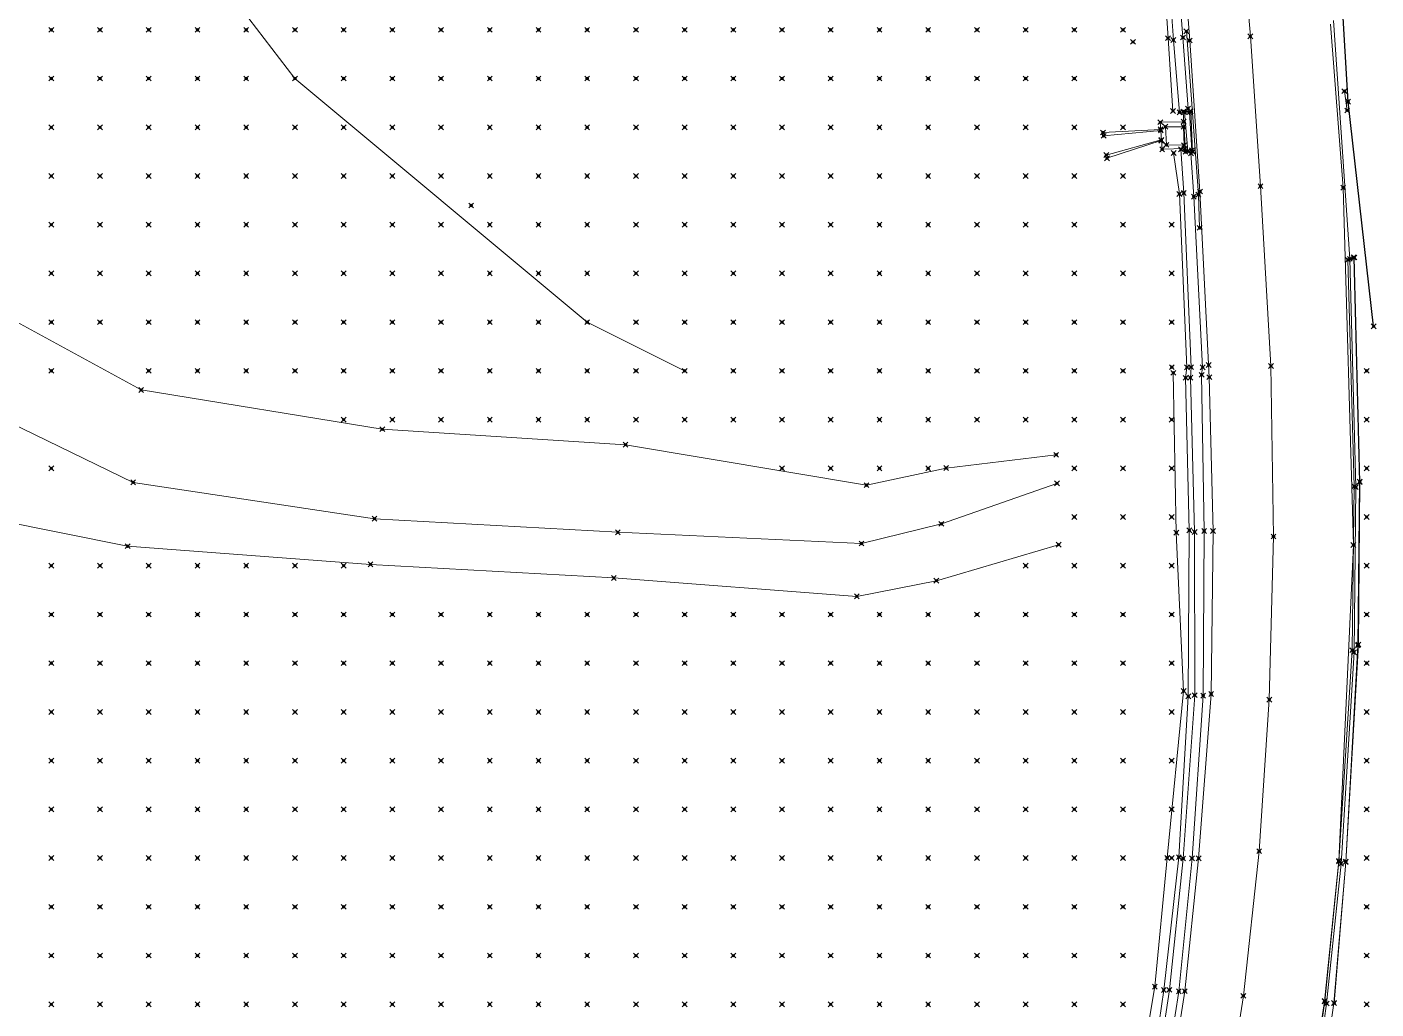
# Model space of a CAD drawing. Header units: metres. Extents: x 441556 to 446409, y 432338 to 461058.
# Drawn here: x 442477.4 to 442560.5, y 455474.1 to 455534.5 of the extents above; entities that cross this region are included whole.
import ezdxf

# ---------------------------------------------------------------- set-up
doc = ezdxf.new("R2010")
doc.units = ezdxf.units.M
doc.header["$MEASUREMENT"] = 0
doc.header["$PDMODE"] = 35
doc.header["$PDSIZE"] = 0.15
for name, color, linetype, lineweight in [('DTM-BRE-RevN_GRP_ CAROSABIL', 2, 'Continuous', 0), ('DTM-BRE-RevN_GRP_AX', 2, 'Continuous', 0), ('DTM-BRE-RevN_GRP_CAMERA CADERE JOS', 2, 'Continuous', 0), ('DTM-BRE-RevN_GRP_CAMERA CADERE SUS', 2, 'Continuous', 0), ('DTM-BRE-RevN_GRP_CANAL', 2, 'Continuous', 0), ('DTM-BRE-RevN_GRP_FIRUL APEI', 2, 'Continuous', 0), ('DTM-BRE-RevN_GRP_PARAPET BETON_JOS', 2, 'Continuous', 0), ('DTM-BRE-RevN_GRP_PARAPET BETON_SUS', 2, 'Continuous', 0), ('DTM-BRE-RevN_GRP_PARAPET METALIC', 2, 'Continuous', 0), ('DTM-BRE-RevN_GRP_RAU', 2, 'Continuous', 0), ('DTM-BRE-RevN_GRP_SANT BETON JOS', 2, 'Continuous', 0), ('DTM-BRE-RevN_GRP_SANT BETON SUS', 2, 'Continuous', 0), ('DTM-BRE-RevN_GRP_TALUZ SUS', 2, 'Continuous', 0), ('DTM-BRE-RevN_YP_RevK_0YP', 1, 'Continuous', 0), ('DTM-BRE-RevN_YP_RevN', 1, 'Continuous', 30), ('DTM-NOK-RevN_LIDAR_co_lidar', 91, 'Continuous', 0), ('DTM-NOK-RevN_RTK', 32, 'Continuous', 0)]:
    doc.layers.add(name, color=color, linetype=linetype, lineweight=lineweight)

msp = doc.modelspace()

# ---------------------------------------------------------------- linework, layer by layer
at = {"layer": 'DTM-BRE-RevN_GRP_ CAROSABIL'}
for p, q in [((442548.208, 455543.905, 364.3210144042969), (442548.983, 455533.713, 364.2829895019531)), ((442557.654, 455534.72, 364.5029907226562), (442558.43, 455524.653, 364.4620056152344)), ((442548.983, 455533.713, 364.2829895019531), (442549.613, 455524.419, 364.2309875488281)), ((442549.613, 455524.419, 364.2309875488281), (442550.187, 455512.986, 364.2479858398438)), ((442558.43, 455524.653, 364.4620056152344), (442559.063, 455502.652, 364.4230041503906)), ((442550.187, 455512.986, 364.2479858398438), (442550.424, 455503.515, 364.1900024414062)), ((442550.424, 455503.515, 364.1900024414062), (442550.308, 455493.48, 364.1960144042969)), ((442559.063, 455502.652, 364.4230041503906), (442558.168, 455483.219, 364.3619995117188)), ((442550.308, 455493.48, 364.1960144042969), (442549.534, 455483.368, 364.1839904785156)), ((442549.534, 455483.368, 364.1839904785156), (442548.684, 455475.194, 364.1130065917969)), ((442558.168, 455483.219, 364.3619995117188), (442557.282, 455474.566, 364.4230041503906)), ((442548.684, 455475.194, 364.1130065917969), (442547.081, 455464.817, 364.0759887695312)), ((442557.282, 455474.566, 364.4230041503906), (442555.462, 455463.005, 364.3670043945312))]:
    msp.add_line(p, q, dxfattribs=at)
at = {"layer": 'DTM-BRE-RevN_GRP_AX'}
for p, q in [((442552.718, 455533.977, 364.3869934082031), (442551.939, 455543.507, 364.4159851074219)), ((442553.343, 455524.75, 364.3370056152344), (442552.718, 455533.977, 364.3869934082031)), ((442553.985, 455513.682, 364.3389892578125), (442553.343, 455524.75, 364.3370056152344)), ((442554.145, 455503.183, 364.2820129394531), (442553.985, 455513.682, 364.3389892578125)), ((442553.885, 455493.141, 364.2720031738281), (442554.145, 455503.183, 364.2820129394531)), ((442553.261, 455483.808, 364.2200012207031), (442553.885, 455493.141, 364.2720031738281)), ((442552.289, 455474.905, 364.2139892578125), (442553.261, 455483.808, 364.2200012207031)), ((442550.643, 455464.212, 364.1950073242188), (442552.289, 455474.905, 364.2139892578125))]:
    msp.add_line(p, q, dxfattribs=at)
at = {"layer": 'DTM-BRE-RevN_GRP_CAMERA CADERE JOS'}
for p, q in [((442547.486, 455528.407, 362.6010131835938), (442547.546, 455527.295, 362.6069946289062)), ((442548.6, 455528.4, 362.6170043945312), (442547.486, 455528.407, 362.6010131835938)), ((442548.639, 455527.269, 362.5979919433594), (442548.6, 455528.4, 362.6170043945312)), ((442547.546, 455527.295, 362.6069946289062), (442548.639, 455527.269, 362.5979919433594))]:
    msp.add_line(p, q, dxfattribs=at)
at = {"layer": 'DTM-BRE-RevN_GRP_CAMERA CADERE SUS'}
for p, q in [((442548.6136729575, 455528.7133971459, 363.8340148925781), (442547.174, 455528.684, 364.2349853515625)), ((442547.174, 455528.684, 364.2349853515625), (442547.288, 455527.02, 364.1430053710938)), ((442548.7008921602, 455527.0582047565, 363.8139953613281), (442548.6136729575, 455528.7133971459, 363.8340148925781)), ((442547.288, 455527.02, 364.1430053710938), (442548.7008921602, 455527.0582047565, 363.8139953613281))]:
    msp.add_line(p, q, dxfattribs=at)
at = {"layer": 'DTM-BRE-RevN_GRP_CANAL'}
msp.add_line((442558.507, 455530.595, 363.4880065917969), (442558.681, 455529.409, 363.3580017089844), dxfattribs=at)
at = {"layer": 'DTM-BRE-RevN_GRP_FIRUL APEI'}
for p, q in [((442469.486, 455513.512, 396.4620056152344), (442483.932, 455506.515, 390.4620056152344)), ((442483.932, 455506.515, 390.4620056152344), (442498.794, 455504.277, 383.4159851074219)), ((442533.693, 455503.961, 371.3380126953125), (442540.81, 455506.454, 368.1940002441406)), ((442498.794, 455504.277, 383.4159851074219), (442513.778, 455503.442, 378.5929870605469)), ((442528.774, 455502.749, 372.8880004882812), (442533.693, 455503.961, 371.3380126953125)), ((442513.778, 455503.442, 378.5929870605469), (442528.774, 455502.749, 372.8880004882812))]:
    msp.add_line(p, q, dxfattribs=at)
at = {"layer": 'DTM-BRE-RevN_GRP_PARAPET BETON_JOS'}
for p, q in [((442548.59, 455529.344, 364.10400390625), (442549.056, 455529.356, 364.2650146484375)), ((442548.727, 455526.871, 363.9249877929688), (442548.59, 455529.344, 364.10400390625)), ((442549.056, 455529.356, 364.2650146484375), (442549.163, 455526.859, 364.2170104980469)), ((442549.163, 455526.859, 364.2170104980469), (442548.727, 455526.871, 363.9249877929688)), ((442559.459, 455506.535, 364.4670104980469), (442559.119, 455520.3540000001, 364.0480041503906)), ((442559.371, 455496.53, 363.9760131835938), (442559.459, 455506.535, 364.4670104980469)), ((442558.6, 455483.16, 364.0870056152344), (442559.371, 455496.53, 363.9760131835938)), ((442557.883, 455474.454, 363.989990234375), (442558.6, 455483.16, 364.0870056152344))]:
    msp.add_line(p, q, dxfattribs=at)
at = {"layer": 'DTM-BRE-RevN_GRP_PARAPET BETON_SUS'}
for p, q in [((442548.667, 455529.3, 364.6600036621094), (442548.9692993195, 455529.308520737, 364.6820068359375)), ((442548.873, 455526.904, 364.6189880371094), (442548.667, 455529.3, 364.6600036621094)), ((442548.9692993195, 455529.308520737, 364.6820068359375), (442549.124, 455526.949, 364.6029968261719)), ((442549.124, 455526.949, 364.6029968261719), (442548.873, 455526.904, 364.6189880371094)), ((442559.082, 455520.363, 364.6080017089844), (442558.727, 455520.212, 364.6119995117188)), ((442558.727, 455520.212, 364.6119995117188), (442559.119, 455506.273, 364.5650024414062)), ((442559.448, 455506.556, 364.5690002441406), (442559.082, 455520.363, 364.6080017089844)), ((442559.119, 455506.273, 364.5650024414062), (442558.992, 455496.183, 364.5)), ((442559.336, 455496.481, 364.4989929199219), (442559.448, 455506.556, 364.5690002441406)), ((442558.992, 455496.183, 364.5), (442558.168, 455483.175, 364.4719848632812)), ((442558.59, 455483.143, 364.4809875488281), (442559.336, 455496.481, 364.4989929199219)), ((442558.168, 455483.175, 364.4719848632812), (442557.299, 455474.582, 364.4750061035156)), ((442557.866, 455474.461, 364.4930114746094), (442558.59, 455483.143, 364.4809875488281)), ((442557.299, 455474.582, 364.4750061035156), (442555.777, 455464.191, 364.56201171875)), ((442556.364, 455464.3540000001, 364.5260009765625), (442557.866, 455474.461, 364.4930114746094))]:
    msp.add_line(p, q, dxfattribs=at)
at = {"layer": 'DTM-BRE-RevN_GRP_PARAPET METALIC'}
for p, q in [((442549.522, 455524.219, 364.1789855957031), (442548.782, 455534.281, 364.2210083007812)), ((442558.844, 455520.276, 364.6289978027344), (442557.838, 455534.941, 364.6950073242188)), ((442549.598, 455522.185, 364.2040100097656), (442549.522, 455524.219, 364.1789855957031)), ((442559.211, 455506.219, 364.5899963378906), (442558.844, 455520.276, 364.6289978027344)), ((442559.103, 455496.055, 364.5249938964844), (442559.211, 455506.219, 364.5899963378906)), ((442558.303, 455483.037, 364.4960021972656), (442559.103, 455496.055, 364.5249938964844)), ((442557.415, 455474.436, 364.5), (442558.303, 455483.037, 364.4960021972656)), ((442556.051, 455464.296, 364.5660095214844), (442557.415, 455474.436, 364.5))]:
    msp.add_line(p, q, dxfattribs=at)
at = {"layer": 'DTM-BRE-RevN_GRP_RAU'}
for p, q in [((442470.057, 455520.058, 400.0329895019531), (442484.428, 455512.2, 394.0159912109375)), ((442484.428, 455512.2, 394.0159912109375), (442499.274, 455509.785, 387.8869934082031)), ((442499.274, 455509.785, 387.8869934082031), (442514.248, 455508.833, 380.7099914550781)), ((442514.248, 455508.833, 380.7099914550781), (442529.088, 455506.343, 374.2760009765625)), ((442533.992, 455507.397, 372.1659851074219), (442540.761, 455508.212, 368.7080078125)), ((442529.088, 455506.343, 374.2760009765625), (442533.992, 455507.397, 372.1659851074219)), ((442468.79, 455505.542, 399.3190002441406), (442483.59, 455502.589, 392.6050109863281)), ((442483.59, 455502.589, 392.6050109863281), (442498.548, 455501.464, 387.06298828125)), ((442533.387, 455500.457, 372.6489868164062), (442540.915, 455502.673, 369.8900146484375)), ((442498.548, 455501.464, 387.06298828125), (442513.532, 455500.629, 380.3569946289062)), ((442513.532, 455500.629, 380.3569946289062), (442528.49, 455499.494, 374.1510009765625)), ((442528.49, 455499.494, 374.1510009765625), (442533.387, 455500.457, 372.6489868164062))]:
    msp.add_line(p, q, dxfattribs=at)
at = {"layer": 'DTM-BRE-RevN_GRP_SANT BETON JOS'}
for p, q in [((442547.9790000001, 455533.74, 363.9729919433594), (442547.314, 455543.761, 364.0220031738281)), ((442548.3540000001, 455529.287, 363.9620056152344), (442547.9790000001, 455533.74, 363.9729919433594)), ((442543.681, 455527.845, 366.1109924316406), (442547.207, 455528.18, 364.2940063476562)), ((442543.848, 455526.661, 366.1369934082031), (442547.236, 455527.593, 364.2780151367188)), ((442548.62, 455524.333, 363.6270141601562), (442548.448, 455527.015, 363.6549987792969)), ((442549.068, 455513.606, 363.6279907226562), (442548.62, 455524.333, 363.6270141601562)), ((442549.029, 455512.955, 363.6369934082031), (442549.068, 455513.606, 363.6279907226562)), ((442549.288, 455503.459, 363.7070007324219), (442549.029, 455512.955, 363.6369934082031)), ((442549.296, 455493.416, 363.7470092773438), (442549.288, 455503.459, 363.7070007324219)), ((442548.58, 455483.359, 363.6419982910156), (442549.296, 455493.416, 363.7470092773438)), ((442547.733, 455475.271, 363.7000122070312), (442548.58, 455483.359, 363.6419982910156)), ((442546.169, 455464.992, 363.72900390625), (442547.733, 455475.271, 363.7000122070312))]:
    msp.add_line(p, q, dxfattribs=at)
at = {"layer": 'DTM-BRE-RevN_GRP_SANT BETON SUS'}
for p, q in [((442547.649, 455533.861, 364.2550048828125), (442547.012, 455543.7290000001, 364.3280029296875)), ((442548.566, 455533.902, 364.2210083007812), (442547.833, 455543.733, 364.2619934082031)), ((442547.952, 455529.371, 364.2510070800781), (442547.649, 455533.861, 364.2550048828125)), ((442548.88, 455529.527, 364.2030029296875), (442548.566, 455533.902, 364.2210083007812)), ((442543.642, 455528.05, 366.43798828125), (442547.186, 455528.24, 364.4530029296875)), ((442543.889, 455526.464, 366.4559936523438), (442547.2290000001, 455527.549, 364.4639892578125)), ((442548.347, 455524.266, 363.9119873046875), (442547.996, 455526.795, 364.1170043945312)), ((442549.237, 455524.102, 364.1900024414062), (442549.06, 455526.772, 364.1659851074219)), ((442548.816, 455513.59, 363.8949890136719), (442548.347, 455524.266, 363.9119873046875)), ((442549.777, 455513.595, 364.1510009765625), (442549.237, 455524.102, 364.1900024414062)), ((442548.735, 455512.946, 363.8819885253906), (442548.816, 455513.59, 363.8949890136719)), ((442549.717, 455513.131, 364.1510009765625), (442549.777, 455513.595, 364.1510009765625)), ((442548.959, 455503.563, 363.906005859375), (442548.735, 455512.946, 363.8819885253906)), ((442549.874, 455503.516, 364.0799865722656), (442549.717, 455513.131, 364.1510009765625)), ((442548.897, 455493.336, 363.9540100097656), (442548.959, 455503.563, 363.906005859375)), ((442549.813, 455493.385, 364.1159973144531), (442549.874, 455503.516, 364.0799865722656)), ((442548.313, 455483.445, 364.010986328125), (442548.897, 455493.336, 363.9540100097656)), ((442549.127, 455483.374, 364.0239868164062), (442549.813, 455493.385, 364.1159973144531)), ((442547.388, 455475.262, 363.9729919433594), (442548.313, 455483.445, 364.010986328125)), ((442548.314, 455475.177, 364.0230102539062), (442549.127, 455483.374, 364.0239868164062)), ((442545.9, 455464.987, 364.0090026855469), (442547.388, 455475.262, 363.9729919433594)), ((442546.699, 455464.869, 364.0060119628906), (442548.314, 455475.177, 364.0230102539062))]:
    msp.add_line(p, q, dxfattribs=at)
at = {"layer": 'DTM-BRE-RevN_GRP_TALUZ SUS'}
for p, q in [((442459.874, 455575.915, 436.1279907226562), (442493.892, 455531.374, 400.9389953613281)), ((442493.892, 455531.374, 400.9389953613281), (442511.888, 455516.377, 385.2560119628906)), ((442511.888, 455516.377, 385.2560119628906), (442517.887, 455513.378, 380.4949951171875))]:
    msp.add_line(p, q, dxfattribs=at)
at = {"layer": 'DTM-BRE-RevN_YP_RevK_0YP'}
for p, q in [((442547.976, 455513.259, 364.2799987792969), (442548.159, 455503.417, 364.6199951171875)), ((442548.159, 455503.417, 364.6199951171875), (442548.611, 455493.669, 364.4760131835938)), ((442548.611, 455493.669, 364.4760131835938), (442547.598, 455483.404, 364.4609985351562)), ((442547.598, 455483.404, 364.4609985351562), (442546.839, 455475.473, 364.5889892578125)), ((442546.839, 455475.473, 364.5889892578125), (442545.139, 455465.248, 364.6229858398438))]:
    msp.add_line(p, q, dxfattribs=at)
at = {"layer": 'DTM-BRE-RevN_YP_RevN', "extrusion": (-0.9789088657114033, -0.06796320090255674, 0.1926614542525112), "elevation": -464114.3075527778, "flags": 128}
msp.add_lwpolyline([(-423770.1686547505, 91495.62467404087), (-423784.0689868839, 91492.48078268445), (-423798.6040809292, 91493.29094372902)], dxfattribs=at)
at = {"layer": 'DTM-NOK-RevN_LIDAR_co_lidar'}
for p in [(442478.896, 455534.373, 405.9349975585938), (442481.895, 455534.373, 405.718994140625), (442484.894, 455534.373, 405.3489990234375), (442487.894, 455534.373, 404.7900085449219), (442490.893, 455534.373, 403.635986328125), (442493.892, 455534.373, 402.3800048828125), (442496.892, 455534.373, 400.614013671875), (442499.891, 455534.373, 398.5889892578125), (442502.89, 455534.373, 396.4100036621094), (442505.89, 455534.373, 394.0889892578125), (442508.889, 455534.373, 391.8580017089844), (442511.888, 455534.373, 389.4209899902344), (442514.888, 455534.373, 386.6990051269531), (442517.887, 455534.373, 384.1289978027344), (442520.886, 455534.373, 381.3089904785156), (442523.886, 455534.373, 378.4079895019531), (442526.885, 455534.373, 375.6300048828125), (442529.884, 455534.373, 373.1579895019531), (442532.884, 455534.373, 370.6390075683594), (442535.883, 455534.373, 368.0899963378906), (442538.882, 455534.373, 366.9360046386719), (442541.882, 455534.373, 365.9800109863281), (442544.881, 455534.373, 365.4570007324219), (442478.896, 455531.374, 403.9970092773438), (442481.895, 455531.374, 403.7890014648438), (442484.894, 455531.374, 403.0969848632812), (442487.894, 455531.374, 402.6489868164062), (442490.893, 455531.374, 401.9200134277344), (442493.892, 455531.374, 400.9389953613281), (442496.892, 455531.374, 399.5039978027344), (442499.891, 455531.374, 397.8099975585938), (442502.89, 455531.374, 395.6709899902344), (442505.89, 455531.374, 393.2950134277344), (442508.889, 455531.374, 391.0530090332031), (442511.888, 455531.374, 388.72900390625), (442514.888, 455531.374, 386.1520080566406), (442517.887, 455531.374, 383.5740051269531), (442520.886, 455531.374, 381.0159912109375), (442523.886, 455531.374, 378.1940002441406), (442526.885, 455531.374, 375.4400024414062), (442529.884, 455531.374, 373.1260070800781), (442532.884, 455531.374, 370.4630126953125), (442535.883, 455531.374, 368.2969970703125), (442538.882, 455531.374, 367.2959899902344), (442541.882, 455531.374, 366.5870056152344), (442544.881, 455531.374, 365.8190002441406), (442478.896, 455528.374, 402.0969848632812), (442481.895, 455528.374, 401.6830139160156), (442484.894, 455528.374, 400.8039855957031), (442487.894, 455528.374, 400.3999938964844), (442490.893, 455528.374, 399.9679870605469), (442493.892, 455528.374, 399.2179870605469), (442496.892, 455528.374, 397.9849853515625), (442499.891, 455528.374, 396.6000061035156), (442502.89, 455528.374, 395.010986328125), (442505.89, 455528.374, 392.8619995117188), (442508.889, 455528.374, 390.3720092773438), (442511.888, 455528.374, 387.906005859375), (442514.888, 455528.374, 385.2959899902344), (442517.887, 455528.374, 382.6310119628906), (442520.886, 455528.374, 380.3139953613281), (442523.886, 455528.374, 377.8720092773438), (442526.885, 455528.374, 375.3970031738281), (442529.884, 455528.374, 372.9739990234375), (442532.884, 455528.374, 370.0929870605469), (442535.883, 455528.374, 368.6820068359375), (442538.882, 455528.374, 367.7969970703125), (442541.882, 455528.374, 367.2279968261719), (442544.881, 455528.374, 365.9280090332031), (442478.896, 455525.375, 400.2619934082031), (442481.895, 455525.375, 399.6319885253906), (442484.894, 455525.375, 398.9809875488281), (442487.894, 455525.375, 398.3070068359375), (442490.893, 455525.375, 397.6900024414062), (442493.892, 455525.375, 397.1010131835938), (442496.892, 455525.375, 396.3160095214844), (442499.891, 455525.375, 395.2229919433594), (442502.89, 455525.375, 393.9140014648438), (442505.89, 455525.375, 392.2279968261719), (442508.889, 455525.375, 390.0509948730469), (442511.888, 455525.375, 387.4930114746094), (442514.888, 455525.375, 384.625), (442517.887, 455525.375, 381.81201171875), (442520.886, 455525.375, 379.4869995117188), (442523.886, 455525.375, 377.3099975585938), (442526.885, 455525.375, 375.1820068359375), (442529.884, 455525.375, 372.5480041503906), (442532.884, 455525.375, 370.6539916992188), (442535.883, 455525.375, 369.1050109863281), (442538.882, 455525.375, 368.3469848632812), (442541.882, 455525.375, 367.5899963378906), (442544.881, 455525.375, 366.0820007324219), (442504.745, 455523.555, 392.1199951171875), (442478.896, 455522.376, 398.8389892578125), (442481.895, 455522.376, 397.8200073242188), (442484.894, 455522.376, 397.0490112304688), (442487.894, 455522.376, 396.3880004882812), (442490.893, 455522.376, 395.6310119628906), (442493.892, 455522.376, 394.9819946289062), (442496.892, 455522.376, 394.3829956054688), (442499.891, 455522.376, 393.6510009765625), (442502.89, 455522.376, 392.5740051269531), (442505.89, 455522.376, 391.0849914550781), (442508.889, 455522.376, 389.2070007324219), (442511.888, 455522.376, 386.9410095214844), (442514.888, 455522.376, 384.4389953613281), (442517.887, 455522.376, 381.8489990234375), (442520.886, 455522.376, 379.197998046875), (442523.886, 455522.376, 376.9030151367188), (442526.885, 455522.376, 374.8349914550781), (442529.884, 455522.376, 372.3580017089844), (442532.884, 455522.376, 371.3059997558594), (442535.883, 455522.376, 369.4779968261719), (442538.882, 455522.376, 368.8680114746094), (442541.882, 455522.376, 367.9970092773438), (442544.881, 455522.376, 366.8099975585938), (442547.88, 455522.376, 364.7479858398438), (442478.896, 455519.376, 397.5710144042969), (442481.895, 455519.376, 396.5750122070312), (442484.894, 455519.376, 395.6279907226562), (442487.894, 455519.376, 394.9209899902344), (442490.893, 455519.376, 393.9800109863281), (442493.892, 455519.376, 393.135009765625), (442496.892, 455519.376, 392.3150024414062), (442499.891, 455519.376, 391.6489868164062), (442502.89, 455519.376, 390.7489929199219), (442505.89, 455519.376, 389.5150146484375), (442508.889, 455519.376, 387.9639892578125), (442511.888, 455519.376, 386.0329895019531), (442514.888, 455519.376, 383.8919982910156), (442517.887, 455519.376, 381.5509948730469), (442520.886, 455519.376, 379.0960083007812), (442523.886, 455519.376, 376.8800048828125), (442526.885, 455519.376, 374.8179931640625), (442529.884, 455519.376, 372.4519958496094), (442532.884, 455519.376, 370.8659973144531), (442535.883, 455519.376, 369.93798828125), (442538.882, 455519.376, 369.2650146484375), (442541.882, 455519.376, 368.3349914550781), (442544.881, 455519.376, 367.0710144042969), (442547.88, 455519.376, 364.7839965820312), (442478.896, 455516.377, 396.6279907226562), (442481.895, 455516.377, 395.6669921875), (442484.894, 455516.377, 394.7380065917969), (442487.894, 455516.377, 393.8330078125), (442490.893, 455516.377, 392.7300109863281), (442493.892, 455516.377, 391.5759887695312), (442496.892, 455516.377, 390.5), (442499.891, 455516.377, 389.7770080566406), (442502.89, 455516.377, 388.875), (442505.89, 455516.377, 387.7640075683594), (442508.889, 455516.377, 386.6969909667969), (442511.888, 455516.377, 385.2560119628906), (442514.888, 455516.377, 383.2359924316406), (442517.887, 455516.377, 380.9779968261719), (442520.886, 455516.377, 378.6310119628906), (442523.886, 455516.377, 376.4419860839844), (442526.885, 455516.377, 374.572998046875), (442529.884, 455516.377, 372.8510131835938), (442532.884, 455516.377, 371.4819946289062), (442535.883, 455516.377, 370.4660034179688), (442538.882, 455516.377, 369.4400024414062), (442541.882, 455516.377, 368.31201171875), (442544.881, 455516.377, 367.1310119628906), (442547.88, 455516.377, 364.7950134277344), (442478.896, 455513.378, 395.635986328125), (442484.894, 455513.378, 394.0050048828125), (442487.894, 455513.378, 392.885009765625), (442490.893, 455513.378, 391.7179870605469), (442493.892, 455513.378, 390.5050048828125), (442496.892, 455513.378, 389.3710021972656), (442499.891, 455513.378, 388.4500122070312), (442502.89, 455513.378, 387.3070068359375), (442505.89, 455513.378, 386.1300048828125), (442508.889, 455513.378, 385.2850036621094), (442511.888, 455513.378, 384.2080078125), (442514.888, 455513.378, 382.4440002441406), (442517.887, 455513.378, 380.4949951171875), (442520.886, 455513.378, 378.5140075683594), (442523.886, 455513.378, 376.1319885253906), (442526.885, 455513.378, 374.385986328125), (442529.884, 455513.378, 372.8970031738281), (442532.884, 455513.378, 371.6010131835938), (442535.883, 455513.378, 370.6440124511719), (442538.882, 455513.378, 369.3219909667969), (442541.882, 455513.378, 368.1809997558594), (442544.881, 455513.378, 367.0220031738281), (442559.878, 455513.378, 364.6789855957031), (442496.892, 455510.378, 388.56201171875), (442499.891, 455510.378, 387.2720031738281), (442502.89, 455510.378, 386.0830078125), (442505.89, 455510.378, 385.0390014648438), (442508.889, 455510.378, 383.7200012207031), (442511.888, 455510.378, 382.2460021972656), (442514.888, 455510.378, 381.0989990234375), (442517.887, 455510.378, 379.8429870605469), (442520.886, 455510.378, 378.14599609375), (442523.886, 455510.378, 376.1520080566406), (442526.885, 455510.378, 374.5289916992188), (442529.884, 455510.378, 373.1969909667969), (442532.884, 455510.378, 372.0079956054688), (442535.883, 455510.378, 370.5929870605469), (442538.882, 455510.378, 369.3699951171875), (442541.882, 455510.378, 368.2940063476562), (442544.881, 455510.378, 366.9169921875), (442547.88, 455510.378, 364.9089965820312), (442559.878, 455510.378, 364.7059936523438), (442478.896, 455507.379, 393.8080139160156), (442523.886, 455507.379, 375.9540100097656), (442526.885, 455507.379, 374.5350036621094), (442529.884, 455507.379, 373.4700012207031), (442532.884, 455507.379, 371.9299926757812), (442541.882, 455507.379, 368.1530151367188), (442544.881, 455507.379, 367.1059875488281), (442547.88, 455507.379, 364.7669982910156), (442559.878, 455507.379, 364.9219970703125), (442541.882, 455504.38, 368.8359985351562), (442544.881, 455504.38, 367.8309936523438), (442547.88, 455504.38, 364.8980102539062), (442559.878, 455504.38, 364.9609985351562), (442478.896, 455501.38, 394.3070068359375), (442481.895, 455501.38, 392.9389953613281), (442484.894, 455501.38, 391.7369995117188), (442487.894, 455501.38, 390.2520141601562), (442490.893, 455501.38, 389.2900085449219), (442493.892, 455501.38, 388.1799926757812), (442496.892, 455501.38, 387.0239868164062), (442538.882, 455501.38, 370.6260070800781), (442541.882, 455501.38, 369.614990234375), (442544.881, 455501.38, 368.7980041503906), (442547.88, 455501.38, 364.9289855957031), (442559.878, 455501.38, 364.7080078125), (442478.896, 455498.381, 394.7070007324219), (442481.895, 455498.381, 393.06298828125), (442484.894, 455498.381, 391.677001953125), (442487.894, 455498.381, 390.6119995117188), (442490.893, 455498.381, 389.6889953613281), (442493.892, 455498.381, 388.6180114746094), (442496.892, 455498.381, 387.5450134277344), (442499.891, 455498.381, 386.2980041503906), (442502.89, 455498.381, 384.9670104980469), (442505.89, 455498.381, 383.7059936523438), (442508.889, 455498.381, 382.4460144042969), (442511.888, 455498.381, 381.2319946289062), (442514.888, 455498.381, 380.1059875488281), (442517.887, 455498.381, 378.906005859375), (442520.886, 455498.381, 377.6640014648438), (442523.886, 455498.381, 376.4249877929688), (442526.885, 455498.381, 374.97900390625), (442529.884, 455498.381, 373.7279968261719), (442532.884, 455498.381, 372.9309997558594), (442535.883, 455498.381, 371.8489990234375), (442538.882, 455498.381, 370.8200073242188), (442541.882, 455498.381, 369.93798828125), (442544.881, 455498.381, 368.1319885253906), (442547.88, 455498.381, 365.0320129394531), (442559.878, 455498.381, 364.6390075683594), (442478.896, 455495.382, 395.2829895019531), (442481.895, 455495.382, 393.2040100097656), (442484.894, 455495.382, 391.7820129394531), (442487.894, 455495.382, 390.5029907226562), (442490.893, 455495.382, 389.4129943847656), (442493.892, 455495.382, 388.4729919433594), (442496.892, 455495.382, 387.2520141601562), (442499.891, 455495.382, 386.0820007324219), (442502.89, 455495.382, 384.9979858398438), (442505.89, 455495.382, 383.843994140625), (442508.889, 455495.382, 382.6210021972656), (442511.888, 455495.382, 381.4039916992188), (442514.888, 455495.382, 380.3150024414062), (442517.887, 455495.382, 379.2650146484375), (442520.886, 455495.382, 378.0029907226562), (442523.886, 455495.382, 376.5840148925781), (442526.885, 455495.382, 375.1090087890625), (442529.884, 455495.382, 373.9440002441406), (442532.884, 455495.382, 372.9100036621094), (442535.883, 455495.382, 371.9110107421875), (442538.882, 455495.382, 370.9249877929688), (442541.882, 455495.382, 370.1799926757812), (442544.881, 455495.382, 368.2900085449219), (442547.88, 455495.382, 365.0469970703125), (442559.878, 455495.382, 364.6409912109375), (442478.896, 455492.382, 396.0799865722656), (442481.895, 455492.382, 393.885986328125), (442484.894, 455492.382, 392.4070129394531), (442487.894, 455492.382, 390.7160034179688), (442490.893, 455492.382, 389.3590087890625), (442493.892, 455492.382, 388.177001953125), (442496.892, 455492.382, 386.9010009765625), (442499.891, 455492.382, 385.7839965820312), (442502.89, 455492.382, 384.7770080566406), (442505.89, 455492.382, 383.6539916992188), (442508.889, 455492.382, 382.4750061035156), (442511.888, 455492.382, 381.3250122070312), (442514.888, 455492.382, 380.2349853515625), (442517.887, 455492.382, 379.2080078125), (442520.886, 455492.382, 377.9089965820312), (442523.886, 455492.382, 376.3410034179688), (442526.885, 455492.382, 375.1809997558594), (442529.884, 455492.382, 374.0989990234375), (442532.884, 455492.382, 373.0920104980469), (442535.883, 455492.382, 371.4400024414062), (442538.882, 455492.382, 370.9339904785156), (442541.882, 455492.382, 370.135986328125), (442544.881, 455492.382, 368.239990234375), (442547.88, 455492.382, 365.3800048828125), (442559.878, 455492.382, 364.5899963378906), (442478.896, 455489.383, 397.2229919433594), (442481.895, 455489.383, 394.8169860839844), (442484.894, 455489.383, 393.1530151367188), (442487.894, 455489.383, 391.3359985351562), (442490.893, 455489.383, 389.5690002441406), (442493.892, 455489.383, 387.9259948730469), (442496.892, 455489.383, 386.5190124511719), (442499.891, 455489.383, 385.3580017089844), (442502.89, 455489.383, 384.3299865722656), (442505.89, 455489.383, 383.2720031738281), (442508.889, 455489.383, 382.1369934082031), (442511.888, 455489.383, 381.0289916992188), (442514.888, 455489.383, 380.0450134277344), (442517.887, 455489.383, 379.0429992675781), (442520.886, 455489.383, 377.8219909667969), (442523.886, 455489.383, 376.6050109863281), (442526.885, 455489.383, 375.3580017089844), (442529.884, 455489.383, 373.9819946289062), (442532.884, 455489.383, 372.8259887695312), (442535.883, 455489.383, 371.4939880371094), (442538.882, 455489.383, 370.6969909667969), (442541.882, 455489.383, 369.8529968261719), (442544.881, 455489.383, 368.1050109863281), (442547.88, 455489.383, 365.1549987792969), (442559.878, 455489.383, 364.8219909667969), (442478.896, 455486.384, 398.8840026855469), (442481.895, 455486.384, 396.4100036621094), (442484.894, 455486.384, 394.3729858398438), (442487.894, 455486.384, 392.3290100097656), (442490.893, 455486.384, 390.0799865722656), (442493.892, 455486.384, 388.2730102539062), (442496.892, 455486.384, 386.7130126953125), (442499.891, 455486.384, 385.4540100097656), (442502.89, 455486.384, 384.1549987792969), (442505.89, 455486.384, 382.8789978027344), (442508.889, 455486.384, 381.8309936523438), (442511.888, 455486.384, 380.7699890136719), (442514.888, 455486.384, 379.7059936523438), (442517.887, 455486.384, 378.7560119628906), (442520.886, 455486.384, 377.6589965820312), (442523.886, 455486.384, 376.4920043945312), (442526.885, 455486.384, 375.2569885253906), (442529.884, 455486.384, 373.9760131835938), (442532.884, 455486.384, 372.760009765625), (442535.883, 455486.384, 371.406005859375), (442538.882, 455486.384, 370.31201171875), (442541.882, 455486.384, 369.68798828125), (442544.881, 455486.384, 367.9739990234375), (442547.88, 455486.384, 364.885986328125), (442559.878, 455486.384, 364.8200073242188), (442478.896, 455483.384, 400.5870056152344), (442481.895, 455483.384, 398.2040100097656), (442484.894, 455483.384, 395.8720092773438), (442487.894, 455483.384, 393.5020141601562), (442490.893, 455483.384, 390.9920043945312), (442493.892, 455483.384, 389.0069885253906), (442496.892, 455483.384, 387.22900390625), (442499.891, 455483.384, 385.677001953125), (442502.89, 455483.384, 384.2229919433594), (442505.89, 455483.384, 382.7420043945312), (442508.889, 455483.384, 381.4920043945312), (442511.888, 455483.384, 380.4049987792969), (442514.888, 455483.384, 379.3150024414062), (442517.887, 455483.384, 378.3800048828125), (442520.886, 455483.384, 377.3720092773438), (442523.886, 455483.384, 376.260986328125), (442526.885, 455483.384, 375.0360107421875), (442529.884, 455483.384, 374.0249938964844), (442532.884, 455483.384, 372.6380004882812), (442535.883, 455483.384, 371.2359924316406), (442538.882, 455483.384, 370.1600036621094), (442541.882, 455483.384, 369.4769897460938), (442544.881, 455483.384, 367.7990112304688), (442547.88, 455483.384, 364.8370056152344), (442559.878, 455483.384, 364.6740112304688), (442478.896, 455480.385, 402.2969970703125), (442481.895, 455480.385, 399.8479919433594), (442484.894, 455480.385, 397.3869934082031), (442487.894, 455480.385, 394.8699951171875), (442490.893, 455480.385, 392.3359985351562), (442493.892, 455480.385, 390.2139892578125), (442496.892, 455480.385, 388.2269897460938), (442499.891, 455480.385, 386.3779907226562), (442502.89, 455480.385, 384.64599609375), (442505.89, 455480.385, 382.9429931640625), (442508.889, 455480.385, 381.4010009765625), (442511.888, 455480.385, 380.1189880371094), (442514.888, 455480.385, 379.0010070800781), (442517.887, 455480.385, 378.0039978027344), (442520.886, 455480.385, 377.114013671875), (442523.886, 455480.385, 376.1119995117188), (442526.885, 455480.385, 374.8269958496094), (442529.884, 455480.385, 373.7520141601562), (442532.884, 455480.385, 372.4010009765625), (442535.883, 455480.385, 370.9660034179688), (442538.882, 455480.385, 369.9179992675781), (442541.882, 455480.385, 369.3450012207031), (442544.881, 455480.385, 367.8080139160156), (442559.878, 455480.385, 364.6480102539062), (442478.896, 455477.385, 404.302001953125), (442481.895, 455477.385, 401.4549865722656), (442484.894, 455477.385, 398.8819885253906), (442487.894, 455477.385, 396.3659973144531), (442490.893, 455477.385, 393.760986328125), (442493.892, 455477.385, 391.5480041503906), (442496.892, 455477.385, 389.4540100097656), (442499.891, 455477.385, 387.4089965820312), (442502.89, 455477.385, 385.4159851074219), (442505.89, 455477.385, 383.5589904785156), (442508.889, 455477.385, 381.8290100097656), (442511.888, 455477.385, 380.2019958496094), (442514.888, 455477.385, 378.8190002441406), (442517.887, 455477.385, 377.6929931640625), (442520.886, 455477.385, 376.6950073242188), (442523.886, 455477.385, 375.5650024414062), (442526.885, 455477.385, 374.3169860839844), (442529.884, 455477.385, 373.2539978027344), (442532.884, 455477.385, 372.1380004882812), (442535.883, 455477.385, 370.6600036621094), (442538.882, 455477.385, 369.6690063476562), (442541.882, 455477.385, 369.1270141601562), (442544.881, 455477.385, 367.3099975585938), (442559.878, 455477.385, 364.739990234375), (442478.896, 455474.386, 406.1189880371094), (442481.895, 455474.386, 403.1549987792969), (442484.894, 455474.386, 400.5450134277344), (442487.894, 455474.386, 398.10400390625), (442490.893, 455474.386, 395.3290100097656), (442493.892, 455474.386, 392.9299926757812), (442496.892, 455474.386, 390.8179931640625), (442499.891, 455474.386, 388.6640014648438), (442502.89, 455474.386, 386.4490051269531), (442505.89, 455474.386, 384.3619995117188), (442508.889, 455474.386, 382.4209899902344), (442511.888, 455474.386, 380.5559997558594), (442514.888, 455474.386, 378.9110107421875), (442517.887, 455474.386, 377.5889892578125), (442520.886, 455474.386, 376.3389892578125), (442523.886, 455474.386, 374.9609985351562), (442526.885, 455474.386, 373.739013671875), (442529.884, 455474.386, 372.5719909667969), (442532.884, 455474.386, 371.6220092773438), (442535.883, 455474.386, 370.3489990234375), (442538.882, 455474.386, 369.5280151367188), (442541.882, 455474.386, 368.9280090332031), (442544.881, 455474.386, 366.8670043945312), (442559.878, 455474.386, 364.7720031738281)]:
    msp.add_point(p, dxfattribs=at)
at = {"layer": 'DTM-NOK-RevN_RTK'}
for p in [(442548.782, 455534.281, 364.2210083007812), (442545.495, 455533.629, 364.843994140625), (442547.649, 455533.861, 364.2550048828125), (442547.9790000001, 455533.74, 363.9729919433594), (442548.566, 455533.902, 364.2210083007812), (442548.983, 455533.713, 364.2829895019531), (442552.718, 455533.977, 364.3869934082031), (442558.507, 455530.595, 363.4880065917969), (442547.952, 455529.371, 364.2510070800781), (442548.3540000001, 455529.287, 363.9620056152344), (442548.59, 455529.344, 364.10400390625), (442548.667, 455529.3, 364.6600036621094), (442548.88, 455529.527, 364.2030029296875), (442548.9692993195, 455529.308520737, 364.6820068359375), (442549.056, 455529.356, 364.2650146484375), (442558.681, 455529.409, 363.3580017089844), (442558.739, 455529.948, 361.4580078125), (442547.174, 455528.684, 364.2349853515625), (442547.486, 455528.407, 362.6010131835938), (442548.6, 455528.4, 362.6170043945312), (442548.6136729575, 455528.7133971459, 363.8340148925781), (442543.642, 455528.05, 366.43798828125), (442543.681, 455527.845, 366.1109924316406), (442547.186, 455528.24, 364.4530029296875), (442547.207, 455528.18, 364.2940063476562), (442547.2290000001, 455527.549, 364.4639892578125), (442547.236, 455527.593, 364.2780151367188), (442543.848, 455526.661, 366.1369934082031), (442547.288, 455527.02, 364.1430053710938), (442547.546, 455527.295, 362.6069946289062), (442547.996, 455526.795, 364.1170043945312), (442548.448, 455527.015, 363.6549987792969), (442548.639, 455527.269, 362.5979919433594), (442548.7008921602, 455527.0582047565, 363.8139953613281), (442548.727, 455526.871, 363.9249877929688), (442548.873, 455526.904, 364.6189880371094), (442549.06, 455526.772, 364.1659851074219), (442549.124, 455526.949, 364.6029968261719), (442549.163, 455526.859, 364.2170104980469), (442543.889, 455526.464, 366.4559936523438), (442548.347, 455524.266, 363.9119873046875), (442548.62, 455524.333, 363.6270141601562), (442549.522, 455524.219, 364.1789855957031), (442549.613, 455524.419, 364.2309875488281), (442553.343, 455524.75, 364.3370056152344), (442558.43, 455524.653, 364.4620056152344), (442549.237, 455524.102, 364.1900024414062), (442549.598, 455522.185, 364.2040100097656), (442558.727, 455520.212, 364.6119995117188), (442558.844, 455520.276, 364.6289978027344), (442559.082, 455520.363, 364.6080017089844), (442559.119, 455520.3540000001, 364.0480041503906), (442560.306, 455516.123, 364.5429992675781), (442547.885, 455513.607, 364.1090087890625), (442548.816, 455513.59, 363.8949890136719), (442549.068, 455513.606, 363.6279907226562), (442549.777, 455513.595, 364.1510009765625), (442550.146, 455513.741, 364.2300109863281), (442553.985, 455513.682, 364.3389892578125), (442547.976, 455513.259, 364.2799987792969), (442548.735, 455512.946, 363.8819885253906), (442549.029, 455512.955, 363.6369934082031), (442549.717, 455513.131, 364.1510009765625), (442550.187, 455512.986, 364.2479858398438), (442484.428, 455512.2, 394.0159912109375), (442499.274, 455509.785, 387.8869934082031), (442514.248, 455508.833, 380.7099914550781), (442540.761, 455508.212, 368.7080078125), (442533.992, 455507.397, 372.1659851074219), (442483.932, 455506.515, 390.4620056152344), (442529.088, 455506.343, 374.2760009765625), (442540.81, 455506.454, 368.1940002441406), (442559.119, 455506.273, 364.5650024414062), (442559.211, 455506.219, 364.5899963378906), (442559.448, 455506.556, 364.5690002441406), (442559.459, 455506.535, 364.4670104980469), (442498.794, 455504.277, 383.4159851074219), (442513.778, 455503.442, 378.5929870605469), (442533.693, 455503.961, 371.3380126953125), (442548.159, 455503.417, 364.6199951171875), (442548.959, 455503.563, 363.906005859375), (442549.288, 455503.459, 363.7070007324219), (442549.874, 455503.516, 364.0799865722656), (442550.424, 455503.515, 364.1900024414062), (442483.59, 455502.589, 392.6050109863281), (442528.774, 455502.749, 372.8880004882812), (442540.915, 455502.673, 369.8900146484375), (442554.145, 455503.183, 364.2820129394531), (442559.063, 455502.652, 364.4230041503906), (442498.548, 455501.464, 387.06298828125), (442513.532, 455500.629, 380.3569946289062), (442533.387, 455500.457, 372.6489868164062), (442528.49, 455499.494, 374.1510009765625), (442558.992, 455496.183, 364.5), (442559.103, 455496.055, 364.5249938964844), (442559.336, 455496.481, 364.4989929199219), (442559.371, 455496.53, 363.9760131835938), (442548.611, 455493.669, 364.4760131835938), (442549.296, 455493.416, 363.7470092773438), (442550.308, 455493.48, 364.1960144042969), (442548.897, 455493.336, 363.9540100097656), (442549.813, 455493.385, 364.1159973144531), (442553.885, 455493.141, 364.2720031738281), (442553.261, 455483.808, 364.2200012207031), (442547.598, 455483.404, 364.4609985351562), (442548.313, 455483.445, 364.010986328125), (442548.58, 455483.359, 363.6419982910156), (442549.127, 455483.374, 364.0239868164062), (442549.534, 455483.368, 364.1839904785156), (442558.168, 455483.219, 364.3619995117188), (442558.168, 455483.175, 364.4719848632812), (442558.303, 455483.037, 364.4960021972656), (442558.59, 455483.143, 364.4809875488281), (442558.6, 455483.16, 364.0870056152344), (442546.839, 455475.473, 364.5889892578125), (442547.388, 455475.262, 363.9729919433594), (442547.733, 455475.271, 363.7000122070312), (442548.314, 455475.177, 364.0230102539062), (442548.684, 455475.194, 364.1130065917969), (442552.289, 455474.905, 364.2139892578125), (442557.282, 455474.566, 364.4230041503906), (442557.299, 455474.582, 364.4750061035156), (442557.415, 455474.436, 364.5), (442557.866, 455474.461, 364.4930114746094), (442557.883, 455474.454, 363.989990234375)]:
    msp.add_point(p, dxfattribs=at)

doc.saveas('drawing.dxf')
